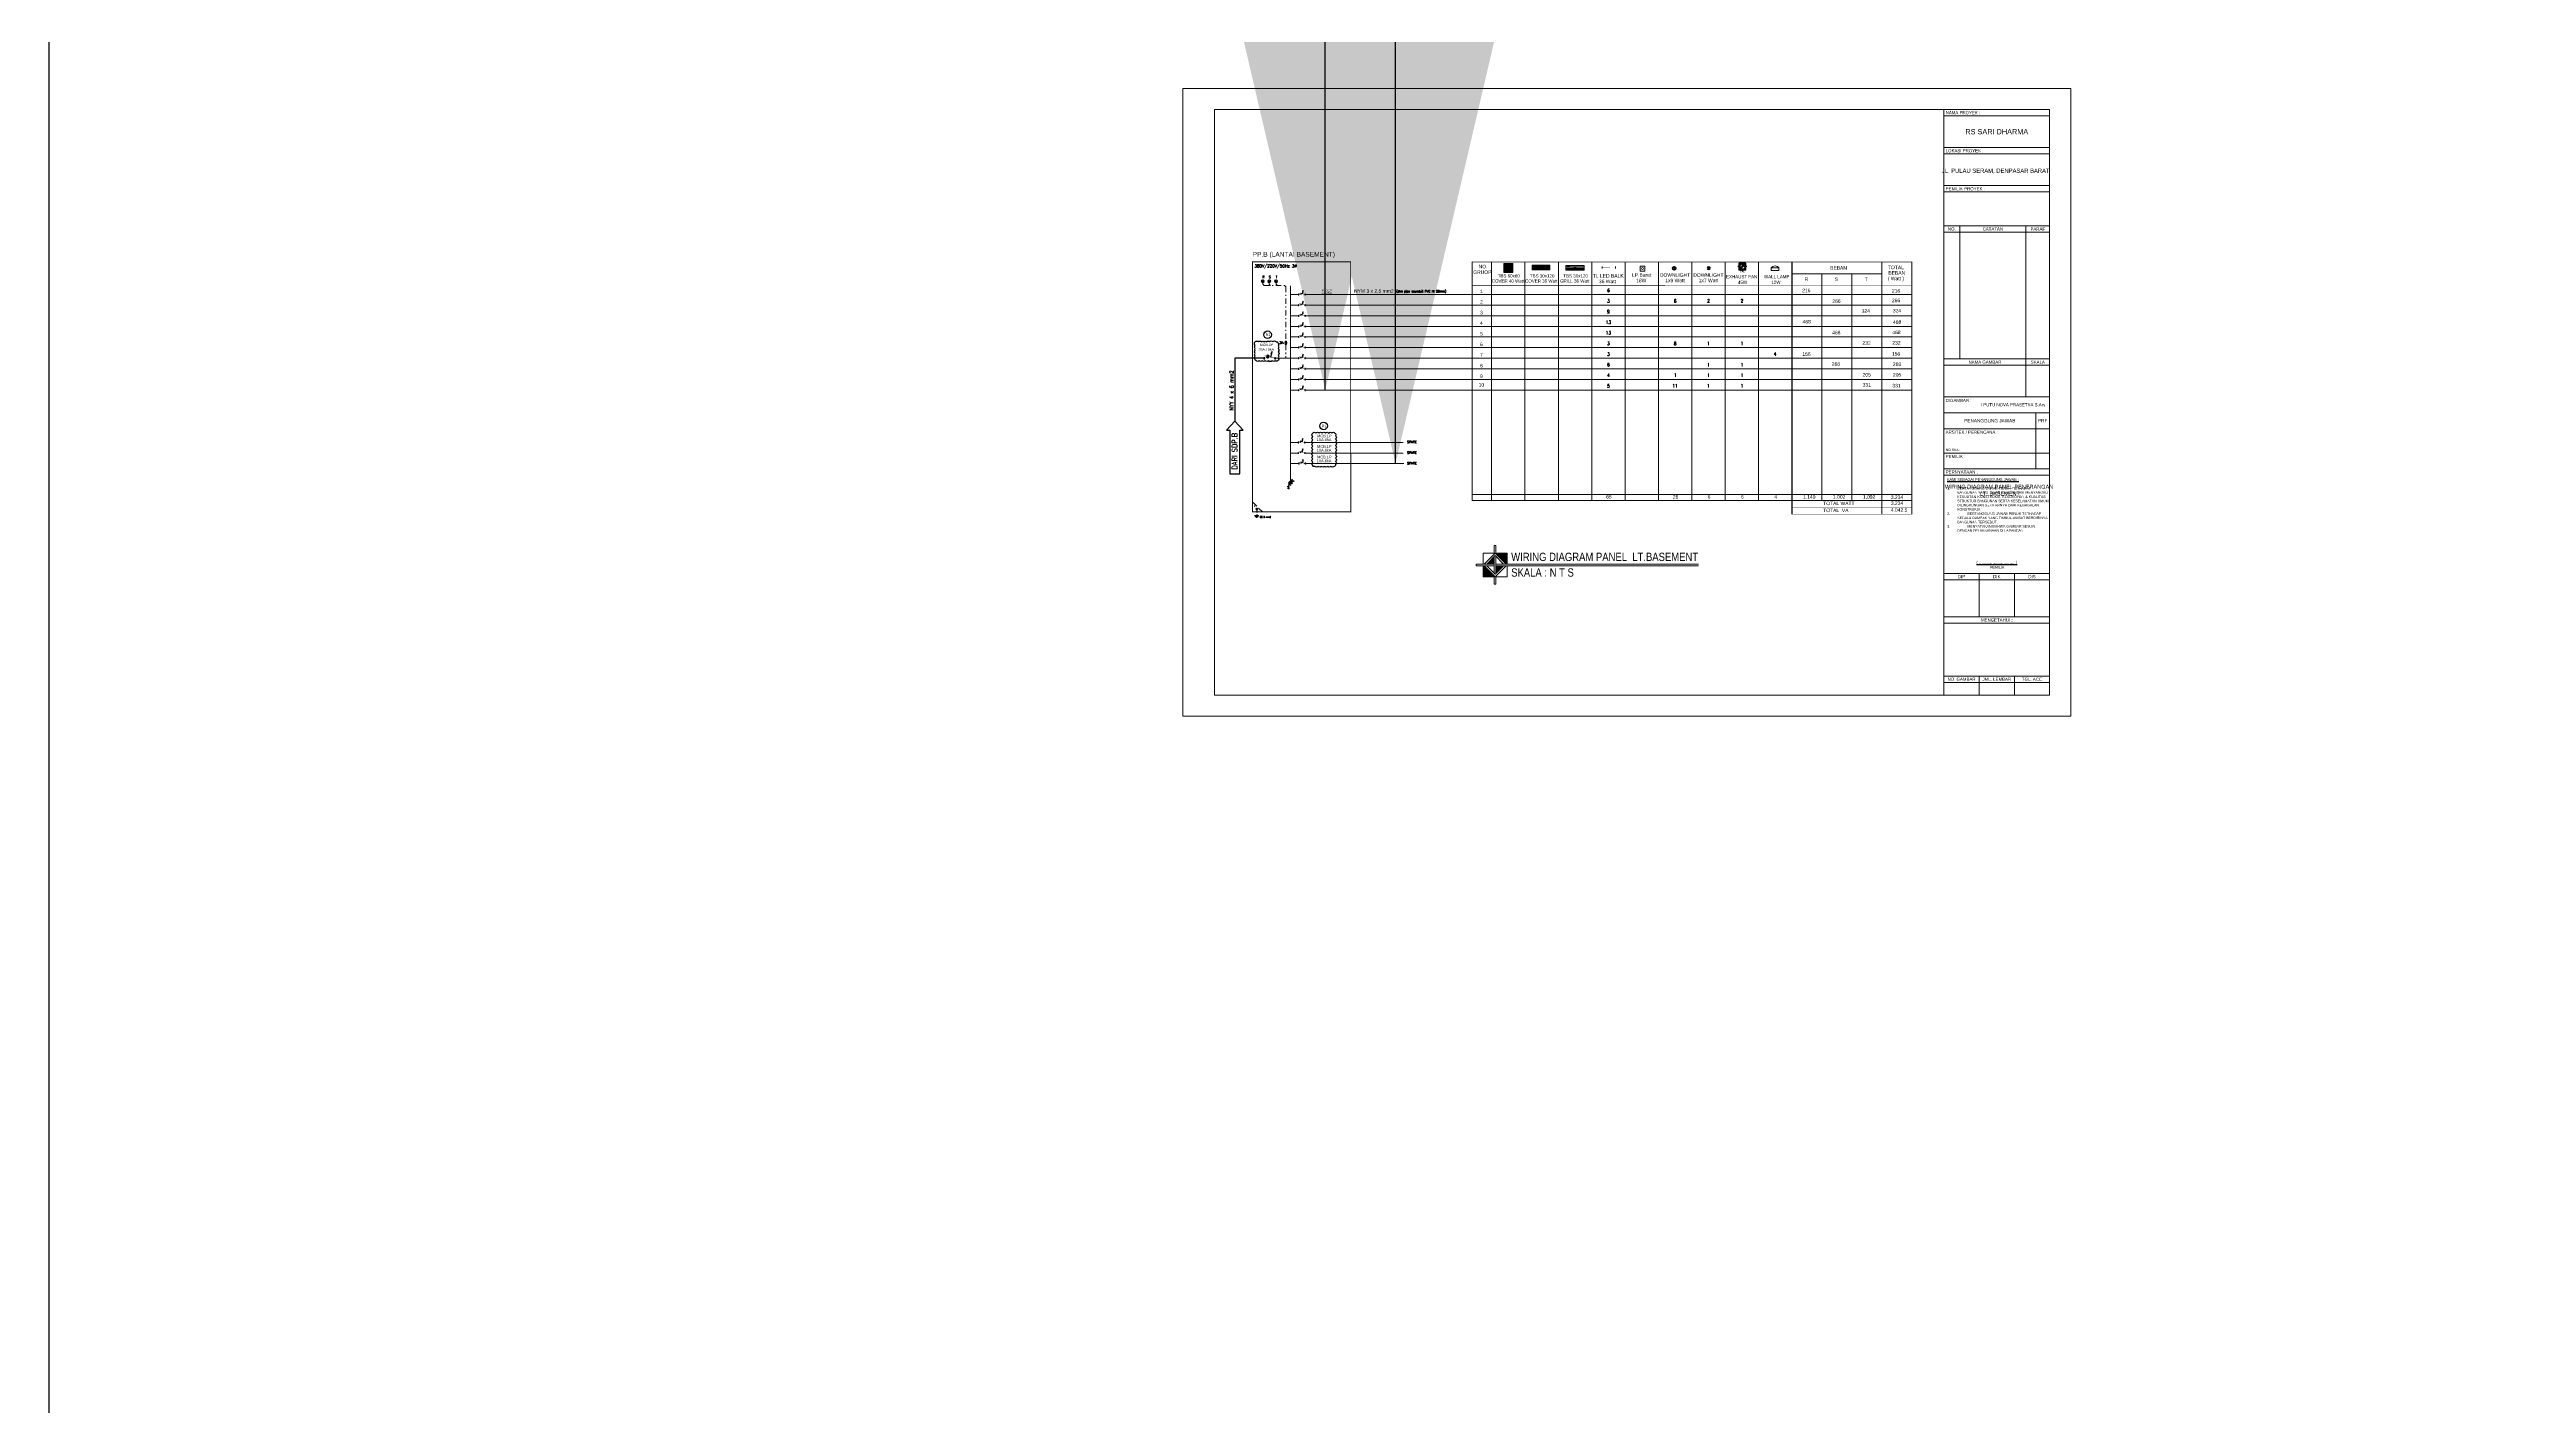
# Model space of a CAD drawing. Header units: inches. Extents: x 31310 to 32350, y 3900 to 5049.
# Drawn here: x 31324.8 to 31558, y 4348.9 to 4477.2 of the extents above; entities that cross this region are included whole.
import ezdxf
from ezdxf.enums import TextEntityAlignment as Align

# ---------------------------------------------------------------- set-up
doc = ezdxf.new("R2010")
doc.units = ezdxf.units.IN
doc.header["$MEASUREMENT"] = 0
for name, pattern in [('DASHDOT', [1, 0.5, -0.25, 0, -0.25]), ('DASHDOT2', [0.5, 0.25, -0.125, 0, -0.125]), ('HIDDEN', [0.375, 0.25, -0.125]), ('PHANTOM', [2.5, 1.25, -0.25, 0.25, -0.25, 0.25, -0.25])]:
    doc.linetypes.add(name, pattern=pattern)
doc.layers.add('-KLAMP', color=7, linetype='HIDDEN', lineweight=30, true_color=0x0a0aff)
doc.layers.add('-LAMP', color=7, linetype='Continuous', lineweight=18, true_color=0xff0a0a)
for name, color, linetype in [('-LINE', 1, 'Continuous'), ('-TXT', 7, 'Continuous'), ('BANTU', 7, 'Continuous'), ('COMP', 9, 'Continuous'), ('dg', 8, 'Continuous'), ('DIM', 1, 'Continuous'), ('KBL1', 4, 'Continuous'), ('KBL2', 200, 'Continuous'), ('LL', 6, 'Continuous'), ('PNL', 5, 'Continuous'), ('TEXTKOP', 7, 'Continuous'), ('TXT-ME', 7, 'Continuous')]:
    doc.layers.add(name, color=color, linetype=linetype)
for name, color, linetype, lineweight in [('A-FURN-EQPM', 177, 'Continuous', 0), ('garis elektrikal', 7, 'DASHDOT2', 25), ('Garis tebal', 30, 'Continuous', 0), ('US 0 Sanitair', 9, 'Continuous', 0), ('US-Elevation', 9, 'Continuous', 5), ('US-Text', 42, 'Continuous', 5)]:
    doc.layers.add(name, color=color, linetype=linetype, lineweight=lineweight)
doc.layers.add('KB FRC', color=7, linetype='Continuous', true_color=0xf2180d)
doc.layers.add('LAMPU', color=7, linetype='Continuous', true_color=0xff05ff)
doc.styles.add('1 100', font='GOTHIC.TTF')
doc.styles.add('1 200', font='GOTHIC.TTF', dxfattribs={"height": 300})
doc.styles.add('Arial Narrow', font='ARIALN.TTF')
doc.styles.add('Grap', font='')
doc.styles.add('HF-SM', font='SIMPLEX.SHX', dxfattribs={"width": 0.9, "height": 2.5})
doc.styles.add('RS', font='ROMANS.SHX', dxfattribs={"width": 0.8})
doc.styles.add('S4', font='arial.ttf', dxfattribs={"height": 2.7})
doc.styles.add('SAS2', font='arial.ttf', dxfattribs={"height": 4})
doc.styles.add('TXT', font='romans.shx', dxfattribs={"width": 0.85, "height": 0.25})
doc.styles.get('Grap').set_extended_font_data('Graphite Light')
doc.dimstyles.new('dim200', dxfattribs={"dimscale": 2, "dimtxt": 0.17, "dimasz": 0.12, "dimexe": 0.15, "dimexo": 0.1, "dimgap": 0.06, "dimtad": 1, "dimdec": 1, "dimlfac": 100, "dimzin": 12, "dimdsep": 46, "dimtxsty": 'Grap', "dimblk": 'ar1', "dimcen": 0.09, "dimclrd": 243, "dimclre": 243, "dimclrt": 256, "dimadec": 0, "dimazin": 0, "dimtfac": 1, "dimtdec": 1, "dimtix": 1, "dimtmove": 0, "dimatfit": 3, "dimldrblk": 'ar2', "dimfxl": 1, "dimtolj": 1, "dimtzin": 0, "dimarcsym": 0})

# ---------------------------------------------------------------- blocks, each defined once
blk = doc.blocks.new('A$C5E321F3B')
at = {"layer": 'BANTU'}
for p, q in [((0, 0.5), (1.3, 0.5)), ((0.2, 0.4), (1.1, 0.4)), ((0.4, 1.7), (3.7, 5)), ((0.4, 0.2), (0.9, 0.2)), ((0.6, 3.9), (3.1, 6.3)), ((0.6, 3.2), (3.1, 5.7)), ((0.6, 2.6), (3.1, 5)), ((0.6, 0.2), (0.6, 0))]:
    blk.add_line(p, q, dxfattribs=at)
at = {"layer": 'BANTU', "linetype": 'HIDDEN'}
for q in [(3.1, 3.7), (0.6, 0.5)]:
    blk.add_line((0.6, 1.3), q, dxfattribs=at)
at = {"layer": 'BANTU'}
for centre in [(0.2, 1.5), (3.8, 5.1)]:
    blk.add_circle(centre, 0.215, dxfattribs=at)
blk = doc.blocks.new('-DL PLC 2x11W')
at = {"layer": '-LAMP'}
for p, q in [((-0.17, 0), (0.17, 0)), ((0, 0.17), (0, -0.17))]:
    blk.add_line(p, q, dxfattribs=at)
at = {"layer": 'LAMPU', "lineweight": 30}
blk.add_circle((0, 0), 0.128, dxfattribs=at)
blk = doc.blocks.new('-DL PLC 1x11W')
at = {"layer": '-LAMP'}
for p, q in [((-0.11, 0.1), (0.11, -0.1)), ((0.11, 0.1), (-0.11, -0.1))]:
    blk.add_line(p, q, dxfattribs=at)
at = {"layer": 'LAMPU', "lineweight": 30}
blk.add_circle((0, 0), 0.104, dxfattribs=at)
blk = doc.blocks.new('-BARET 18W')
at = {"layer": '-LAMP', "ltscale": 0.5}
blk.add_lwpolyline([(-0.18, 0.18), (0.18, 0.18), (0.18, -0.18), (-0.18, -0.18)], close=True, dxfattribs=at)
blk.add_circle((0, 0), 0.0768, dxfattribs=at)
blk = doc.blocks.new('fann')
at = {"layer": 'garis elektrikal'}
h = blk.add_hatch(color=251, dxfattribs=at)
h.paths.add_polyline_path([(86746, 557120), (86821, 557120, 0.4142136), (86708, 557232), (86708, 557157, -0.4142136)])
h.paths.add_polyline_path([(86671, 557120), (86596, 557120, 0.4142136), (86708, 557007), (86708, 557082, -0.4142136)])
for p, q in [((86896, 557120), (86521, 557120)), ((86708, 557307), (86708, 556932))]:
    blk.add_line(p, q, dxfattribs=at)
at = {"layer": 'Garis tebal', "color": 3}
blk.add_lwpolyline([(86596, 556970), (86821, 556970, 0.4142136), (86858, 557007), (86858, 557232, 0.4142136), (86821, 557270), (86596, 557270, 0.4142136), (86558, 557232), (86558, 557007, 0.4142136)], format="xyb", close=True, dxfattribs=at)
at = {"layer": 'Garis tebal', "color": 251, "lineweight": -2}
blk.add_lwpolyline([(86596, 557007), (86821, 557007), (86821, 557232), (86596, 557232)], close=True, dxfattribs=at)
at = {"layer": 'Garis tebal', "color": 1}
for radius in [112, 37.5]:
    blk.add_circle((86708, 557120), radius, dxfattribs=at)
at = {"insert": (86616, 556950), "char_height": 75, "width": 84.59, "attachment_point": 1, "style": 'RS'}
blk.add_mtext('{\\fBankGothic Lt BT|b0|i0|c0|p34;\\C3;FAN}', dxfattribs=at)
blk = doc.blocks.new('-TL 1x36W BALK')
at = {"layer": '-LAMP', "ltscale": 0.5}
for p, q in [((-0.48, -0.08), (-0.48, 0.08)), ((0.48, -0.08), (0.48, 0.08))]:
    blk.add_line(p, q, dxfattribs=at)
at = {"layer": '-LAMP', "ltscale": 0.5, "const_width": 0.04}
blk.add_lwpolyline([(0.48, 0), (-0.48, 0)], close=True, dxfattribs=at)
blk = doc.blocks.new('ar1')
at = {"color": 251, "ltscale": 0.13}
for p, q in [((0, 1.05949), (0, -1.05949)), ((1.05949, 0), (-1.05949, 0))]:
    blk.add_line(p, q, dxfattribs=at)
at = {"color": 5, "ltscale": 0.13}
blk.add_line((-0.50051, -0.50051), (0.50051, 0.50051), dxfattribs=at)
blk = doc.blocks.new('ar2')
at = {"layer": 'dg', "color": 251, "ltscale": 0.13}
for points in [[(-0.91175, 0), (-1.07564, 0.25133), (0, 0)], [(-0.91175, 0), (-1.07564, -0.25133), (0, 0)]]:
    blk.add_solid(points, dxfattribs=at)
at = {"layer": 'DIM', "color": 251, "ltscale": 0.13}
blk.add_line((0, 0), (-1.29079, 0), dxfattribs=at)
blk = doc.blocks.new('_ClosedBlank')
at = {"color": 0, "linetype": 'ByBlock', "lineweight": -2}
for p, q in [((-1, 0.17), (0, 0)), ((-1, 0.17), (-1, -0.17)), ((0, 0), (-1, -0.17))]:
    blk.add_line(p, q, dxfattribs=at)
blk = doc.blocks.new('-mcb1p')
at = {"layer": '-LINE', "color": 7}
blk.add_line((0.52, 0.01), (0.46, 0.22), dxfattribs=at)
at = {"layer": '-LINE', "color": 2, "const_width": 0.04}
blk.add_lwpolyline([(0.05, 0.01), (0.76, 0.18)], dxfattribs=at)
at = {"layer": '-LINE', "color": 7}
blk.add_lwpolyline([(0.3, 0.32), (0.36, 0.09)], dxfattribs=at)
at = {"layer": '-LINE', "color": 2}
for centre in [(0, 0), (0.79, 0)]:
    blk.add_circle(centre, 0.05, dxfattribs=at)
at = {"layer": '-LINE', "color": 7, "xscale": 0.1800000000000017, "yscale": 0.1800000000000017, "zscale": 0.1800000000000017, "rotation": 103.89650610379}
blk.add_blockref('_ClosedBlank', (0.26, 0.49), dxfattribs=at)
blk = doc.blocks.new('-mcb3p')
at = {"layer": '-LINE', "color": 7}
for p, q in [((0.49, 0.01), (0.43, 0.21)), ((0.56, 0), (0.49, 0.28)), ((0.61, 0.04), (0.56, 0.25))]:
    blk.add_line(p, q, dxfattribs=at)
at = {"layer": '-LINE', "color": 2, "const_width": 0.04}
blk.add_lwpolyline([(0.05, 0.01), (0.76, 0.18)], dxfattribs=at)
at = {"layer": '-LINE', "color": 7}
blk.add_lwpolyline([(0.27, 0.31), (0.33, 0.08)], dxfattribs=at)
at = {"layer": '-LINE', "color": 2}
for centre in [(0, 0), (0.79, 0)]:
    blk.add_circle(centre, 0.05, dxfattribs=at)
at = {"layer": '-LINE', "color": 7, "xscale": 0.1800000000000017, "yscale": 0.1800000000000017, "zscale": 0.1800000000000017, "rotation": 103.8965061037899}
blk.add_blockref('_ClosedBlank', (0.23, 0.49), dxfattribs=at)
blk = doc.blocks.new('REGWH')
at = {"layer": '-KLAMP', "linetype": 'ByBlock'}
h = blk.add_hatch(dxfattribs=at)
h.set_pattern_fill('ANSI31', color=256, scale=0.3)
h.set_pattern_definition([(45, (-63.111977, -965.23732), (-0.0265165043, 0.0265165043), [])])
h.paths.add_polyline_path([(-0.81, 1), (0.37, 1), (0.37, 0.72), (-0.81, 0.72)])
at = {"layer": '-LAMP'}
for p, q in [((-0.82, 1.01), (0.38, 1.01)), ((-0.82, 1.01), (-0.82, 0.71)), ((-0.82, 0.71), (0.38, 0.71)), ((-0.81, 1), (0.37, 1)), ((-0.81, 0.72), (-0.81, 1)), ((-0.81, 0.93), (0.37, 0.93)), ((-0.81, 0.89), (0.37, 0.89)), ((-0.81, 0.82), (0.37, 0.82)), ((-0.81, 0.77), (0.37, 0.77)), ((0.37, 0.72), (-0.81, 0.72)), ((0.37, 1), (0.37, 0.72)), ((0.38, 1.01), (0.38, 0.71))]:
    blk.add_line(p, q, dxfattribs=at)
blk = doc.blocks.new('TEHHW')
at = {"layer": '-LAMP'}
for p, q in [((-0.87, 0.54, 0), (0.33, 0.54, 0)), ((-0.87, 0.54, 0), (-0.87, 0.24, 0)), ((-0.87, 0.24, 0), (0.33, 0.24, 0)), ((-0.86, 0.53, 0), (0.32, 0.53, 0)), ((-0.86, 0.24, 0), (-0.86, 0.53, 0)), ((-0.86, 0.46, 0), (0.32, 0.46, 0)), ((-0.86, 0.42, 0), (0.32, 0.42, 0)), ((-0.86, 0.35, 0), (0.32, 0.35, 0)), ((-0.86, 0.3, 0), (0.32, 0.3, 0)), ((0.32, 0.24, 0), (-0.86, 0.24, 0)), ((0.32, 0.53, 0), (0.32, 0.24, 0)), ((0.33, 0.54, 0), (0.33, 0.24, 0))]:
    blk.add_line(p, q, dxfattribs=at)
blk.add_line((-0.87, 0.54, 0), (0.33, 0.24, 0))
blk = doc.blocks.new('LED PANEL')
at = {"layer": '-LAMP', "ltscale": 0.02}
h = blk.add_hatch(dxfattribs=at)
h.set_pattern_fill('ANSI31', color=256, scale=146.341125, style=0)
h.set_pattern_definition([(45, (-4744.29, 79197.612), (-12.93485, 12.93485), [])])
h.paths.add_polyline_path([(-4164, 79778), (-4744, 79778), (-4744, 79198), (-4164, 79198)])
at = {"layer": '-LAMP'}
for p, q in [((-4754, 79788), (-4154, 79788)), ((-4754, 79788), (-4754, 79188)), ((-4754, 79188), (-4154, 79188)), ((-4154, 79788), (-4154, 79188))]:
    blk.add_line(p, q, dxfattribs=at)
blk.add_lwpolyline([(-4744, 79778), (-4164, 79778), (-4164, 79198), (-4744, 79198)], close=True, dxfattribs=at)
at = {"color": 1}
blk.add_line((-4754, 79788), (-4154, 79188), dxfattribs=at)
blk = doc.blocks.new('EGSEHS')
at = {"layer": '-LAMP'}
for p, q in [((-0.43, 0.35), (-0.43, 0.23)), ((-0.08, 0.34), (-0.43, 0.35)), ((-0.43, 0.23), (-0.08, 0.23)), ((-0.08, 0.23), (-0.08, 0.34))]:
    blk.add_line(p, q, dxfattribs=at)
blk.add_arc((-0.26, 0.35), 0.212, 213.6098, 326.3902, dxfattribs=at)
blk = doc.blocks.new('erthrhhrthre')
for p, q in [((-229.5, 130.04), (-229.5, 40.94)), ((-103.5, 130.04), (-229.5, 130.04)), ((-103.5, 40.94), (-103.5, 130.04)), ((-121.5, 121.64), (-106.5, 121.64)), ((-121.5, 116.24), (-106.5, 116.24)), ((-121.5, 110.54), (-106.5, 110.54)), ((-121.5, 91.64), (-106.5, 91.64)), ((-121.5, 86.24), (-106.5, 86.24)), ((-121.5, 83.99), (-106.5, 83.99)), ((-121.5, 76.04), (-106.5, 76.04)), ((-121.5, 61.2), (-106.5, 61.2)), ((-121.5, 55.05), (-106.5, 55.05)), ((-121.5, 46.64), (-106.5, 46.64)), ((-229.5, 40.94), (-103.5, 40.94))]:
    blk.add_line(p, q)
at = {"color": 5}
for p, q in [((-225, 127.04), (-225, 43.94)), ((-106.5, 127.04), (-225, 127.04)), ((-121.5, 43.94), (-121.5, 127.04)), ((-106.5, 43.94), (-106.5, 127.04)), ((-225, 43.94), (-106.5, 43.94))]:
    blk.add_line(p, q, dxfattribs=at)
at = {"ltscale": 8}
for p, q in [((-121.5, 126.14), (-106.5, 126.14)), ((-121.5, 120.74), (-106.5, 120.74)), ((-121.5, 115.34), (-106.5, 115.34)), ((-121.5, 109.64), (-106.5, 109.64)), ((-119.25, 91.64), (-119.25, 110.54)), ((-109.86, 86.24), (-109.86, 110.54)), ((-121.5, 90.74), (-106.5, 90.74)), ((-108.47, 83.99), (-108.47, 76.04)), ((-121.5, 81.74), (-106.5, 81.74)), ((-121.5, 78.29), (-106.5, 78.29)), ((-121.5, 75.14), (-106.5, 75.14)), ((-121.5, 60.3), (-106.5, 60.3)), ((-116.5, 61.2), (-116.5, 55.05)), ((-111.5, 61.2), (-111.5, 55.05)), ((-121.5, 54.15), (-106.5, 54.15)), ((-121.5, 45.74), (-106.5, 45.74))]:
    blk.add_line(p, q, dxfattribs=at)
at = {"ltscale": 5}
for p, q in [((-116.5, 43.94), (-116.5, 46.64)), ((-111.5, 43.94), (-111.5, 46.64))]:
    blk.add_line(p, q, dxfattribs=at)
at = {"layer": 'A-FURN-EQPM', "color": 0, "linetype": 'ByBlock', "lineweight": -2, "ltscale": 0.25}
blk.add_lwpolyline([(-229.5, 40.94), (-103.5, 40.94), (-103.5, 130.04), (-229.5, 130.04)], close=True, dxfattribs=at)
at = {"layer": 'TEXTKOP', "style": '1 100'}
for s, height, p in [('NAMA PROYEK :', 0.45, (-121.25, 126.59)), ('LOKASI PROYEK :', 0.45, (-121.25, 121.19)), ('PEMILIK PROYEK :', 0.45, (-121.25, 115.79)), ('DIGAMBAR :', 0.45, (-121.25, 85.75)), ('I PUTU NOVA PRASETYA S.Ars', 0.45, (-116.26, 85.14)), ('ARSITEK / PERENCANA :', 0.45, (-121.25, 81.25)), ('PEMILIK :', 0.45, (-121.25, 77.8)), ('NO SKA :', 0.346, (-121.23, 78.74)), ('PERNYATAAN :', 0.45, (-121.25, 75.59))]:
    blk.add_text(s, height=height, dxfattribs=at).set_placement(p, align=Align.MIDDLE_LEFT)
at = {"layer": 'TEXTKOP', "style": '1 100', "oblique": 0}
for s, height, p in [('RS SARI DHARMA', 0.75, (-114, 123.89)), ('JL. PULAU SERAM, DENPASAR BARAT ', 0.6, (-114.04, 118.35))]:
    blk.add_text(s, height=height, rotation=359.9915, dxfattribs=at).set_placement(p, align=Align.MIDDLE_CENTER)
at = {"layer": 'TEXTKOP', "style": '1 100'}
for s, height, p in [('NO.', 0.45, (-120.38, 110.09)), ('CATATAN', 0.45, (-114.56, 110.09)), ('PARAF', 0.45, (-108.18, 110.09)), ('NAMA GAMBAR', 0.45, (-115.68, 91.19)), ('SKALA', 0.45, (-108.18, 91.19)), ('PENANGGUNG JAWAB', 0.48, (-114.99, 82.87)), ('PRF', 0.48, (-107.49, 82.87)), ('MENGETAHUI :', 0.45, (-114, 54.6)), ('NO. GAMBAR', 0.45, (-119, 46.19)), ('JML. LEMBAR', 0.45, (-114, 46.19)), ('TGL. ACC', 0.45, (-109, 46.19))]:
    blk.add_text(s, height=height, dxfattribs=at).set_placement(p, align=Align.MIDDLE_CENTER)
for s, p in [('DIP', (-119, 60.75)), ('DIK', (-114, 60.75)), ('DIS', (-109, 60.75))]:
    blk.add_text(s, height=0.45, dxfattribs=at).set_placement(p, align=Align.MIDDLE)
at = {"layer": 'TEXTKOP', "ltscale": 5, "style": '1 200'}
for s, insert, char_height, width, attachment_point in [('{\\H1.083x;\\LKAMI SEBAGAI PENANGGUNG JAWAB :\\P\\H0.9234x;\\P\\pxt4;}1. ^IBERTANGGUNG JAWAB PENUH TERHADAP  ^I^IBANGUNAN YANG TELAH BERDIRI BAIK MENYANGKUT ^IKEKUATAN ^IKONSTRUKSI, KEKOKOHAN & KUALITAS ^ISTRUKTUR BANGUNAN SERTA KESELAMATAN UMUM ^IDILINGKUNGAN SEKITARNYA DARI KEGAGALAN ^IKONSTRUKSI.\\P\\pi-4,l4,t8;2.^IBERTANGGUNG JAWAB PENUH TERHADAP SEGALA DAMPAK YANG TIMBUL AKIBAT BERDIRINYA BANGUNAN TERSEBUT.\\P3.^IMENYATAKAN BAHWA GAMBAR SESUAI DENGAN PELAKSANAAN DI LAPANGAN', (-121.05, 74.72), 0.36, 14.2351, 1), ('{\\L( ............................. )\\P\\H0.8333x;\\l PEMILIK}', (-114, 63.01), 0.45, 15, 2)]:
    blk.add_mtext(s, dxfattribs=dict(at, insert=insert, char_height=char_height, width=width, attachment_point=attachment_point))

msp = doc.modelspace()

# ---------------------------------------------------------------- hatches: boundary and pattern name
at = {"layer": 'US-Text', "ltscale": 5}
for points in [[(31461.62, 4429.54), (31461.62, 4429.46), (31462.58, 4428.5), (31462.67, 4428.5), (31462.67, 4429.54)], [(31460.49, 4428.33), (31460.41, 4428.33), (31460.41, 4427.28), (31461.45, 4427.28), (31461.45, 4427.37)]]:
    msp.add_hatch(color=256, dxfattribs=at).paths.add_polyline_path(points)
h = msp.add_hatch(color=256, dxfattribs=at)
h.paths.add_polyline_path([(31461.45, 4428.5), (31461.45, 4429.22), (31460.74, 4428.5)])
h.paths.add_polyline_path([(31462.34, 4428.33), (31461.62, 4428.33), (31461.62, 4427.61)])

# ---------------------------------------------------------------- linework, layer by layer
at = {"layer": '-LINE'}
for p, q in [((31439.68, 4447.97), (31436.91, 4447.97)), ((31436.91, 4447.97), (31436.91, 4442.03))]:
    msp.add_line(p, q, dxfattribs=at)
at = {"layer": '-LINE', "color": 8, "linetype": 'HIDDEN', "ltscale": 2}
msp.add_line((31439.52, 4433.44), (31438.59, 4434.37), dxfattribs=at)
at = {"layer": '-LINE', "color": 7}
for p, q in [((31438.78, 4433.09), (31439.18, 4433.09)), ((31438.84, 4433.01), (31439.11, 4433.01)), ((31438.93, 4432.93), (31439.03, 4432.93))]:
    msp.add_line(p, q, dxfattribs=at)
at = {"layer": '-LINE', "color": 7, "linetype": 'DASHDOT', "ltscale": 0.7}
msp.add_line((31438.98, 4433.72), (31438.98, 4433.09), dxfattribs=at)
msp.add_circle((31438.98, 4433.72), 0.0559, dxfattribs=at)
at = {"color": 3}
msp.add_lwpolyline([(31324.75, 4926.56), (32143.08, 4926.56), (32143.08, 3899.71), (31324.75, 3899.71)], close=True, dxfattribs=at)
at = {"layer": 'BANTU', "linetype": 'Continuous', "lineweight": 0}
for p, q in [((31459.36, 4457.08), (31459.36, 4434.51)), ((31500.96, 4457.07), (31459.36, 4457.08)), ((31461.21, 4457.08), (31461.2, 4434.51)), ((31464.36, 4457.08), (31464.36, 4434.51)), ((31467.52, 4457.08), (31467.52, 4434.51)), ((31470.68, 4457.08), (31470.68, 4434.51)), ((31473.84, 4457.08), (31473.83, 4434.51)), ((31476.99, 4457.08), (31476.99, 4434.51)), ((31480.15, 4457.08), (31480.15, 4434.51)), ((31480.15, 4457.08), (31480.15, 4434.51)), ((31483.31, 4457.08), (31483.31, 4434.51)), ((31486.47, 4457.08), (31486.46, 4434.51)), ((31489.63, 4457.08), (31489.62, 4433.22)), ((31489.63, 4457.08), (31489.62, 4433.22)), ((31489.63, 4457.08), (31489.62, 4433.22)), ((31489.63, 4457.08), (31489.62, 4433.22)), ((31489.63, 4457.08), (31489.62, 4433.22)), ((31489.63, 4457.08), (31489.62, 4433.22)), ((31489.62, 4457.08), (31489.62, 4433.22)), ((31489.63, 4457.08), (31489.63, 4433.22)), ((31492.46, 4455.95), (31492.46, 4434.51)), ((31495.29, 4455.95), (31495.29, 4434.58)), ((31498.12, 4457.08), (31498.12, 4433.22)), ((31500.96, 4457.08), (31500.96, 4433.22)), ((31442.18, 4454), (31442.91, 4454)), ((31442.18, 4452.99), (31442.91, 4452.99)), ((31443.52, 4454), (31459.36, 4454)), ((31443.52, 4452.99), (31459.36, 4452.99)), ((31459.36, 4454), (31500.96, 4454)), ((31459.36, 4452.99), (31500.96, 4452.99)), ((31442.18, 4451.99), (31442.91, 4451.99)), ((31442.18, 4450.98), (31442.91, 4450.98)), ((31443.52, 4451.99), (31459.36, 4451.99)), ((31443.52, 4450.98), (31459.36, 4450.98)), ((31459.36, 4451.99), (31500.96, 4451.99)), ((31459.36, 4450.98), (31500.96, 4450.98)), ((31442.18, 4449.98), (31442.91, 4449.98)), ((31442.18, 4448.98), (31442.91, 4448.98)), ((31443.52, 4449.98), (31459.36, 4449.98)), ((31443.52, 4448.98), (31459.36, 4448.98)), ((31459.36, 4449.98), (31500.96, 4449.98)), ((31459.36, 4448.98), (31500.96, 4448.97)), ((31442.18, 4447.97), (31442.91, 4447.97)), ((31442.18, 4446.97), (31442.91, 4446.97)), ((31442.18, 4445.96), (31442.91, 4445.96)), ((31443.52, 4447.97), (31459.36, 4447.97)), ((31443.52, 4446.97), (31459.36, 4446.97)), ((31443.52, 4445.96), (31459.36, 4445.96)), ((31459.36, 4447.97), (31500.96, 4447.97)), ((31459.36, 4446.97), (31500.96, 4446.97)), ((31459.36, 4445.96), (31500.96, 4445.96)), ((31442.18, 4444.96), (31442.91, 4444.96)), ((31443.52, 4444.96), (31459.36, 4444.96)), ((31459.36, 4444.96), (31500.96, 4444.96)), ((31443.49, 4440), (31452.85, 4440)), ((31443.49, 4439), (31452.85, 4439)), ((31443.54, 4438), (31452.9, 4438)), ((31500.95, 4434.51), (31459.36, 4434.51))]:
    msp.add_line(p, q, dxfattribs=at)
at = {"layer": 'BANTU', "color": 4, "linetype": 'Continuous', "lineweight": 0}
msp.add_line((31438.82, 4434), (31438.76, 4433.94), dxfattribs=at)
at = {"layer": 'BANTU', "linetype": 'Continuous', "lineweight": 0}
for points in [[(31489.63, 4455.95), (31498.12, 4455.95)], [(31500.95, 4435.09), (31459.35, 4435.09)]]:
    msp.add_lwpolyline(points, dxfattribs=at)
at = {"layer": 'BANTU', "linetype": 'Continuous', "lineweight": 0, "const_width": 0.0513}
for points in [[(31459.36, 4454.83), (31500.96, 4454.82)], [(31489.62, 4433.88), (31500.96, 4433.88)], [(31489.62, 4433.22), (31500.96, 4433.22)]]:
    msp.add_lwpolyline(points, dxfattribs=at)
at = {"layer": 'BANTU', "color": 4, "linetype": 'Continuous', "lineweight": 0}
msp.add_circle((31438.79, 4433.98), 0.0233, dxfattribs=at)
at = {"layer": 'COMP', "color": 9, "lineweight": 0}
for p, q in [((31441.8, 4449.58), (31441.69, 4449.58)), ((31441.69, 4449.58), (31441.69, 4449.27)), ((31441.69, 4449.27), (31441.8, 4449.27)), ((31441.8, 4449.58), (31441.8, 4449.27))]:
    msp.add_line(p, q, dxfattribs=at)
for points in [[(31441.88, 4449.43), (31441.61, 4449.43)], [(31441.64, 4449.47), (31441.85, 4449.47)], [(31441.64, 4449.4), (31441.85, 4449.4)]]:
    msp.add_lwpolyline(points, dxfattribs=at)
at = {"layer": 'KB FRC', "color": 2, "elevation": 0}
for points in [[(31438.85, 4449.52, -0.520567), (31439.15, 4449.52, -0.520567), (31439.43, 4449.52, -0.520567), (31439.68, 4449.52, -0.520567), (31439.91, 4449.52, -0.520567), (31440.18, 4449.52, -0.520567), (31440.51, 4449.52, -0.520567), (31440.85, 4449.52, -0.520567), (31441.01, 4449.33, -0.520567), (31441.01, 4449.12, -0.520567), (31441.01, 4448.9, -0.520567), (31441.01, 4448.59, -0.520567), (31441.01, 4448.26, -0.520567), (31441.01, 4448.05, -0.520567), (31440.97, 4447.74, -0.520567), (31440.74, 4447.74, -0.520567), (31440.44, 4447.74, -0.520567), (31440.09, 4447.74, -0.520567), (31439.79, 4447.74, -0.520567), (31439.49, 4447.74, -0.520567), (31439.22, 4447.74, -0.520567), (31438.93, 4447.74, -0.520567), (31438.85, 4447.86, -0.520567), (31438.85, 4448.15, -0.520567), (31438.85, 4448.43, -0.520567), (31438.85, 4448.69, -0.520567), (31438.85, 4448.88, -0.520567), (31438.85, 4449.18, -0.520567)], [(31444.28, 4440.89, -0.520567), (31444.58, 4440.89, -0.520567), (31444.88, 4440.89, -0.520567), (31445.18, 4440.89, -0.520567), (31445.49, 4440.89, -0.520567), (31445.79, 4440.89, -0.520567), (31446.09, 4440.89, -0.520567), (31446.39, 4440.89, -0.520567), (31446.44, 4440.63, -0.520567), (31446.44, 4440.33, -0.520567), (31446.44, 4440.03, -0.520567), (31446.44, 4439.72, -0.520567), (31446.44, 4439.42, -0.520567), (31446.44, 4439.12, -0.520567), (31446.44, 4438.82, -0.520567), (31446.44, 4438.52, -0.520567), (31446.44, 4438.21, -0.520567), (31446.44, 4437.91, -0.520567), (31446.3, 4437.74, -0.520567), (31446, 4437.74, -0.520567), (31445.7, 4437.74, -0.520567), (31445.4, 4437.74, -0.520567), (31445.09, 4437.74, -0.520567), (31444.79, 4437.74, -0.520567), (31444.49, 4437.74, -0.520567), (31444.28, 4437.83, -0.520567), (31444.28, 4438.14, -0.520567), (31444.28, 4438.44, -0.520567), (31444.28, 4438.74, -0.520567), (31444.28, 4439.04, -0.520567), (31444.28, 4439.34, -0.520567), (31444.28, 4439.65, -0.520567), (31444.28, 4439.95, -0.520567), (31444.28, 4440.25, -0.520567), (31444.28, 4440.55, -0.520567)]]:
    msp.add_lwpolyline(points, format="xyb", close=True, dxfattribs=at)
at = {"layer": 'KB FRC', "color": 2}
for centre in [(31440.02, 4450.19), (31445.31, 4441.56, 0)]:
    msp.add_circle(centre, 0.357, dxfattribs=at)
at = {"layer": 'KBL1', "color": 4, "linetype": 'DASHDOT', "lineweight": 0}
for p, q in [((31439.56, 4455.11), (31439.56, 4454.97)), ((31440.16, 4455.11), (31440.16, 4454.97)), ((31440.82, 4455.11), (31440.82, 4454.97)), ((31439.69, 4454.84), (31439.56, 4454.97)), ((31439.69, 4454.84), (31441.62, 4454.84)), ((31440.28, 4454.84), (31440.16, 4454.97)), ((31440.94, 4454.84), (31440.82, 4454.97)), ((31441.74, 4454.72), (31441.62, 4454.84)), ((31441.74, 4454.72), (31441.74, 4447.97)), ((31441.74, 4449.27), (31441.74, 4447.97))]:
    msp.add_line(p, q, dxfattribs=at)
at = {"layer": 'KBL1', "color": 4, "linetype": 'Continuous', "lineweight": 0}
for p, q in [((31442.16, 4440), (31442.89, 4440)), ((31442.16, 4439), (31442.89, 4439)), ((31442.2, 4438), (31442.93, 4438))]:
    msp.add_line(p, q, dxfattribs=at)
at = {"layer": 'KBL2', "linetype": 'Continuous', "lineweight": 0}
msp.add_line((31442.18, 4447.97), (31440.79, 4447.97), dxfattribs=at)
at = {"layer": 'KBL2', "linetype": 'Continuous', "lineweight": 0, "const_width": 0.0665}
msp.add_lwpolyline([(31442.18, 4454.84), (31442.18, 4436.33)], dxfattribs=at)
at = {"layer": 'LAMPU', "color": 9, "lineweight": 0}
for p, q in [((31439.47, 4455.16), (31439.65, 4455.34)), ((31439.47, 4455.34), (31439.65, 4455.16)), ((31440.08, 4455.16), (31440.26, 4455.34)), ((31440.08, 4455.34), (31440.26, 4455.16)), ((31440.73, 4455.16), (31440.91, 4455.34)), ((31440.73, 4455.34), (31440.91, 4455.16))]:
    msp.add_line(p, q, dxfattribs=at)
for centre, radius in [((31439.56, 4455.25), 0.144), ((31439.56, 4455.25), 0.125), ((31440.17, 4455.25), 0.144), ((31440.17, 4455.25), 0.125), ((31440.82, 4455.25), 0.144), ((31440.82, 4455.25), 0.125)]:
    msp.add_circle(centre, radius, dxfattribs=at)
at = {"layer": 'LL', "linetype": 'Continuous'}
msp.add_lwpolyline([(31436.91, 4442.03), (31436.13, 4441.17), (31436.44, 4441.17), (31436.44, 4437.04), (31437.39, 4437.04), (31437.39, 4441.17), (31437.7, 4441.17), (31436.91, 4442.03)], dxfattribs=at)
at = {"layer": 'PNL', "color": 7, "linetype": 'PHANTOM', "lineweight": 0, "ltscale": 0.9, "const_width": 0.0849}
msp.add_lwpolyline([(31438.58, 4457.08), (31447.87, 4457.08), (31447.88, 4433.43), (31438.59, 4433.43)], close=True, dxfattribs=at)
at = {"layer": 'US-Text', "ltscale": 5}
for p, q in [((31461.45, 4429.54), (31460.41, 4429.54)), ((31460.41, 4428.5), (31460.41, 4429.54)), ((31461.45, 4429.46), (31461.45, 4430.24)), ((31461.62, 4430.24), (31461.45, 4430.24)), ((31461.62, 4429.46), (31461.62, 4430.24)), ((31461.62, 4429.54), (31462.67, 4429.54)), ((31462.67, 4428.5), (31462.67, 4429.54)), ((31459.75, 4428.5), (31461.45, 4428.5)), ((31459.75, 4428.5), (31459.75, 4428.33)), ((31459.75, 4428.33), (31461.45, 4428.33)), ((31460.41, 4428.33), (31460.41, 4427.28)), ((31461.45, 4427.28), (31460.41, 4427.28)), ((31461.45, 4427.61), (31461.45, 4429.22)), ((31461.45, 4426.59), (31461.45, 4427.37)), ((31461.62, 4427.61), (31461.62, 4429.22)), ((31461.62, 4426.59), (31461.62, 4427.37)), ((31461.62, 4427.28), (31462.67, 4427.28)), ((31462.67, 4428.33), (31462.67, 4427.28)), ((31461.62, 4426.59), (31461.45, 4426.59))]:
    msp.add_line(p, q, dxfattribs=at)
for points in [[(31460.49, 4428.5), (31461.54, 4429.54), (31462.58, 4428.5)], [(31462.58, 4428.33), (31461.54, 4427.28), (31460.49, 4428.33)], [(31460.74, 4428.5), (31461.54, 4429.3), (31462.34, 4428.5)], [(31462.34, 4428.33), (31461.54, 4427.53), (31460.74, 4428.33)]]:
    msp.add_lwpolyline(points, dxfattribs=at)
at = {"layer": 'US-Text'}
msp.add_lwpolyline([(31480.77, 4428.33), (31461.62, 4428.33), (31461.62, 4428.5), (31480.77, 4428.5)], dxfattribs=at)

# ---------------------------------------------------------------- block references
at = {"layer": '-LAMP'}
for name, p, xscale, yscale, zscale in [('LED PANEL', (31469.1, 4343.62, 0), 0.001420073794218211, 0.001420073794218211, 0.001420073794218211), ('REGWH', (31466.19, 4455.34), 1.411061065500582, 1.411061065500582, 1.411061065500582), ('TEHHW', (31469.49, 4455.96, 0), 1.458820054852296, 1.458820054852296, 1.458820054852296), ('-TL 1x36W BALK', (31472.3, 4456.55, -297.76), 1.30800326667562, 1.30800326667562, 1.30800326667562), ('-BARET 18W', (31475.48, 4456.45), 1.269954958922828, 1.269954958922828, 1.269954958922828), ('-DL PLC 1x11W', (31481.75, 4456.49), -1.269954958922828, 1.269954958922828, 1.269954958922828)]:
    msp.add_blockref(name, p, dxfattribs=dict(at, xscale=xscale, yscale=yscale, zscale=zscale))
at = {"layer": '-LAMP', "rotation": 180}
for name, p, xscale, yscale, zscale in [('-DL PLC 2x11W', (31478.48, 4456.48), 1.269954958922828, 1.269954958922828, 1.269954958922828), ('EGSEHS', (31487.48, 4457), 2.116591597441947, 2.116591597441947, 2.116591597441947)]:
    msp.add_blockref(name, p, dxfattribs=dict(at, xscale=xscale, yscale=yscale, zscale=zscale))
at = {"layer": '-LINE', "xscale": -0.7815107439525097, "yscale": 0.7815107439525097, "zscale": 0.7815107439525097, "rotation": 3.415092209024806e-08}
for p in [(31443.57, 4454), (31443.57, 4452.99), (31443.57, 4451.99), (31443.57, 4450.98), (31443.57, 4449.98), (31443.57, 4448.98), (31443.57, 4447.97), (31443.57, 4446.97), (31443.57, 4445.96), (31443.57, 4444.96), (31443.54, 4440), (31443.54, 4439), (31443.59, 4438)]:
    msp.add_blockref('-mcb1p', p, dxfattribs=at)
at = {"layer": '-LINE', "xscale": -1.302517906587516, "yscale": 1.302517906587516, "zscale": 1.302517906587516}
msp.add_blockref('-mcb3p', (31440.73, 4447.97), dxfattribs=at)
at = {"layer": 'LAMPU', "linetype": 'Continuous', "lineweight": 0, "xscale": 0.1447033715563977, "yscale": 0.1447033715563977, "zscale": 0.1447033715563977}
msp.add_blockref('A$C5E321F3B', (31441.91, 4435.61), dxfattribs=at)
at = {"layer": 'TXT-ME', "color": 7, "xscale": 0.002285918930684854, "yscale": 0.002285918930684854, "zscale": 0.002285918930684854}
msp.add_blockref('fann', (31286.72, 3183.11), dxfattribs=at)
at = {"layer": 'US-Elevation', "color": 1, "xscale": 0.6666666666678793, "yscale": 0.6666666666678793, "zscale": 0.6666666666678793}
msp.add_blockref('erthrhhrthre', (31585, 4386.81), dxfattribs=at)

# ---------------------------------------------------------------- texts
at = {"layer": '-TXT', "style": 'TXT', "width": 0.85}
for s, height, p in [('(dlm pipa counduit PVC HI 20mm)', 0.2222, (31452.19, 4454.2)), ('BC 6 mm2', 0.156, (31439.29, 4432.87))]:
    msp.add_text(s, height=height, dxfattribs=at).set_placement(p)
for s, p in [('3', (31472.26, 4453.23)), ('6', (31472.26, 4454.23)), ('6', (31478.57, 4453.23)), ('2', (31481.73, 4453.23)), ('2', (31484.89, 4453.23)), ('13', (31472.26, 4451.22)), ('13', (31472.26, 4450.22)), ('9', (31472.26, 4452.22)), ('3', (31472.26, 4449.21)), ('3', (31472.26, 4448.21)), ('8', (31478.57, 4449.21)), ('1', (31481.73, 4449.21)), ('1', (31484.89, 4449.21)), ('4', (31488.04, 4448.21)), ('4', (31472.26, 4446.2)), ('6', (31472.26, 4447.2)), ('1', (31478.58, 4446.2)), ('1', (31481.73, 4447.2)), ('1', (31481.73, 4446.2)), ('1', (31484.89, 4447.2)), ('1', (31484.89, 4446.2)), ('5', (31472.26, 4445.2)), ('11', (31478.57, 4445.2)), ('1', (31481.73, 4445.2)), ('1', (31484.89, 4445.2))]:
    msp.add_text(s, height=0.317, dxfattribs=at).set_placement(p, align=Align.CENTER)
for s, height, p in [('NYY 4 x 6 mm2', 0.381, (31436.8, 4443.02)), ('DARI SDP.B', 0.508, (31437.15, 4437.44))]:
    msp.add_text(s, height=height, rotation=90, dxfattribs=at).set_placement(p)
at = {"layer": 'TXT-ME', "color": 7, "lineweight": 0}
for s, height, style, p in [('PP.B (LANTAI BASEMENT)', 0.4459, 'SAS2', (31438.6, 4457.58)), ('LP.Baret', 0.335, 'S4', (31474.49, 4455.68)), ('18W', 0.335, 'S4', (31474.88, 4455.16)), ('EXHAUST FAN', 0.3017, 'S4', (31483.39, 4455.53)), ('45W', 0.302, 'S4', (31484.51, 4455)), ('WALL LAMP', 0.302, 'S4', (31486.97, 4455.53)), ('12W', 0.302, 'S4', (31487.67, 4455)), ('10A.6kA', 0.182, 'S4', (31445.12, 4454.06)), ('MCB.1P ', 0.182, 'S4', (31445.14, 4454.3)), ('NYM 3 x 2,5 mm2 ', 0.3353, 'S4', (31448.19, 4454.16)), ('25A.10kA ', 0.242, 'S4', (31439.16, 4448.67)), ('MCB.3P', 0.242, 'S4', (31439.27, 4449.12)), ('R1', 0.242, 'S4', (31439.84, 4450.07)), ('R1', 0.242, 'S4', (31445.13, 4441.44, 0)), ('10A.6kA', 0.262, 'S4', (31444.67, 4440.14)), ('10A.6kA', 0.262, 'S4', (31444.67, 4439.14)), ('MCB.1P ', 0.262, 'S4', (31444.7, 4440.49)), ('MCB.1P ', 0.262, 'S4', (31444.7, 4439.49)), ('MCB.1P ', 0.262, 'S4', (31444.7, 4438.49)), ('10A.6kA', 0.262, 'S4', (31444.67, 4438.13)), ('TOTAL WATT', 0.335, 'S4', (31492.58, 4434.07)), ('3.234', 0.335, 'S4', (31498.98, 4434.66)), ('3.234', 0.335, 'S4', (31498.98, 4434.09)), ('TOTAL  VA', 0.335, 'S4', (31492.58, 4433.41)), ('4.042,5', 0.335, 'S4', (31498.98, 4433.44))]:
    msp.add_text(s, height=height, dxfattribs=dict(at, style=style)).set_placement(p)
at = {"layer": 'TXT-ME', "color": 3, "lineweight": 0, "style": 'HF-SM'}
for s, height, p in [('380V/220V/50Hz 3%%C', 0.2794, (31438.77, 4456.56)), ('R', 0.244, (31439.51, 4455.53)), ('S', 0.244, (31440.12, 4455.53)), ('T', 0.244, (31440.77, 4455.53)), ('2A', 0.244, (31441.12, 4449.32)), ('SPARE', 0.217, (31453.21, 4439.94)), ('SPARE', 0.217, (31453.21, 4438.93)), ('SPARE', 0.217, (31453.21, 4437.93))]:
    msp.add_text(s, height=height, dxfattribs=at).set_placement(p)
at = {"layer": 'TXT-ME', "color": 7, "lineweight": 0, "style": 'S4'}
for s, height, p in [('GRUOP', 0.335, (31460.33, 4456.11)), ('NO.', 0.335, (31460.4, 4456.64)), ('COVER 40 Watt', 0.3017, (31462.76, 4455.28)), ('TBS 60x60', 0.302, (31462.83, 4455.76)), ('COVER 36 Watt', 0.3017, (31465.91, 4455.28)), ('TBS 30x120', 0.302, (31465.99, 4455.76)), ('GRILL 36 Watt', 0.3017, (31469.07, 4455.28)), ('TBS 30x120', 0.302, (31469.15, 4455.76)), ('TL LED BALK', 0.3353, (31472.24, 4455.77)), ('36 Watt', 0.335, (31472.17, 4455.24)), ('DOWNLIGHT', 0.335, (31478.56, 4455.84)), ('1x9 Watt', 0.335, (31478.56, 4455.33)), ('DOWNLIGHT', 0.335, (31481.72, 4455.84)), ('1x7 Watt', 0.335, (31481.72, 4455.33)), ('R', 0.335, (31490.99, 4455.45)), ('BEBAN', 0.335, (31494.03, 4456.52)), ('S', 0.335, (31493.82, 4455.45)), ('T', 0.335, (31496.65, 4455.45)), ('TOTAL', 0.335, (31499.46, 4456.56)), ('( Watt )', 0.335, (31499.46, 4455.48)), ('BEBAN', 0.335, (31499.54, 4456.04)), ('2', 0.335, (31460.24, 4453.3)), ('1', 0.335, (31460.24, 4454.3)), ('216', 0.335, (31490.98, 4454.38)), ('266', 0.335, (31493.83, 4453.38)), ('216', 0.335, (31499.47, 4454.34)), ('266', 0.335, (31499.47, 4453.44)), ('4', 0.335, (31460.24, 4451.29)), ('3', 0.335, (31460.24, 4452.29)), ('5', 0.335, (31460.24, 4450.29)), ('468', 0.335, (31491.02, 4451.43)), ('468', 0.335, (31493.82, 4450.4)), ('324', 0.335, (31496.61, 4452.44)), ('468', 0.335, (31499.51, 4450.42)), ('324', 0.335, (31499.56, 4452.47)), ('468', 0.335, (31499.57, 4451.39)), ('6', 0.335, (31460.24, 4449.28)), ('7', 0.335, (31460.24, 4448.28)), ('156', 0.335, (31491, 4448.36)), ('232', 0.335, (31496.68, 4449.41)), ('156', 0.335, (31499.47, 4448.39)), ('232', 0.335, (31499.51, 4449.43)), ('8', 0.335, (31460.24, 4447.27)), ('9', 0.335, (31460.24, 4446.27)), ('268', 0.335, (31493.78, 4447.42)), ('205', 0.335, (31496.69, 4446.41)), ('268', 0.335, (31499.56, 4447.4)), ('205', 0.335, (31499.57, 4446.4)), ('10', 0.335, (31460.24, 4445.45)), ('331', 0.335, (31496.7, 4445.46)), ('331', 0.335, (31499.51, 4445.38)), ('65', 0.335, (31472.3, 4434.86)), ('26', 0.335, (31478.61, 4434.86)), ('6', 0.335, (31481.78, 4434.86)), ('6', 0.335, (31484.93, 4434.86)), ('4', 0.335, (31488.08, 4434.86)), ('1.140', 0.335, (31491.26, 4434.85)), ('1.002', 0.335, (31494.09, 4434.85)), ('1.092', 0.335, (31496.92, 4434.85))]:
    msp.add_text(s, height=height, dxfattribs=at).set_placement(p, align=Align.MIDDLE)
at = {"layer": 'US 0 Sanitair', "insert": (31504.78, 4436, 0), "char_height": 0.3832, "width": 9.0289, "attachment_point": 1, "style": 'Arial Narrow'}
msp.add_mtext('\\pxqc;WIRING DIAGRAM PANEL PENERANGAN  LT. BASEMENT', dxfattribs=at)
at = {"layer": 'US-Text', "char_height": 0.7826, "attachment_point": 1, "style": 'Arial Narrow'}
for s, insert, width in [('WIRING DIAGRAM PANEL  LT.BASEMENT', (31463.06, 4429.57), 24.6327), ('SKALA : N T S', (31463.06, 4428.09), 11.8343)]:
    msp.add_mtext(s, dxfattribs=dict(at, insert=insert, width=width))

# ---------------------------------------------------------------- leaders
at = {"layer": '-LINE', "color": 2}
for points, override in [([(31445.47, 4444.96), (31445.47, 4454)], {"dimasz": 200, "dimtad": 0}), ([(31452.12, 4438), (31452.12, 4454)], {"dimscale": 2, "dimasz": 200, "dimtad": 0})]:
    msp.add_leader(points, dimstyle='dim200', override=override, dxfattribs=at)

doc.saveas('drawing.dxf')
